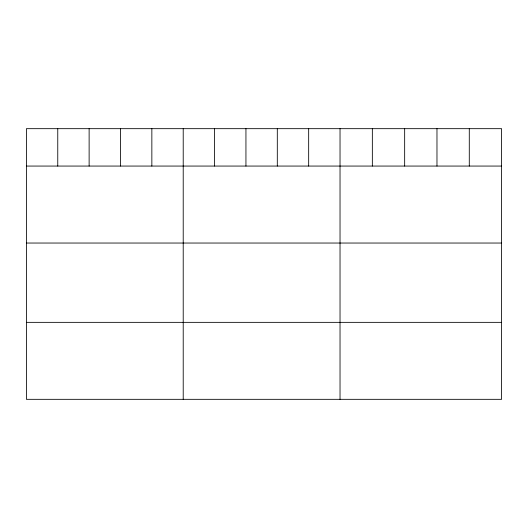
<?xml version="1.0" encoding="UTF-8"?>
<svg xmlns="http://www.w3.org/2000/svg" width="528" height="528" viewBox="0 0 528 528"><rect width="100%" height="100%" fill="white"/><g stroke="black" fill="none" stroke-linecap="round" stroke-linejoin="round"><path stroke-width="0.79" d="M501.6 166.063L501.6 399.326L26.4 399.326L26.4 128.674L501.6 128.674L501.6 166.063L26.4 166.063M26.4 243.038L501.6 243.038M26.4 322.351L501.6 322.351M469.286 128.674L469.286 166.063M436.973 128.674L436.973 166.063M404.659 128.674L404.659 166.063M372.346 128.674L372.346 166.063M340.032 128.674L340.032 399.326M308.669 128.674L308.669 166.063M277.306 128.674L277.306 166.063M245.942 128.674L245.942 166.063M214.579 128.674L214.579 166.063M183.216 128.674L183.216 399.326M151.853 128.674L151.853 166.063M120.49 128.674L120.49 166.063M89.126 128.674L89.126 166.063M57.763 128.674L57.763 166.063"/></g></svg>
